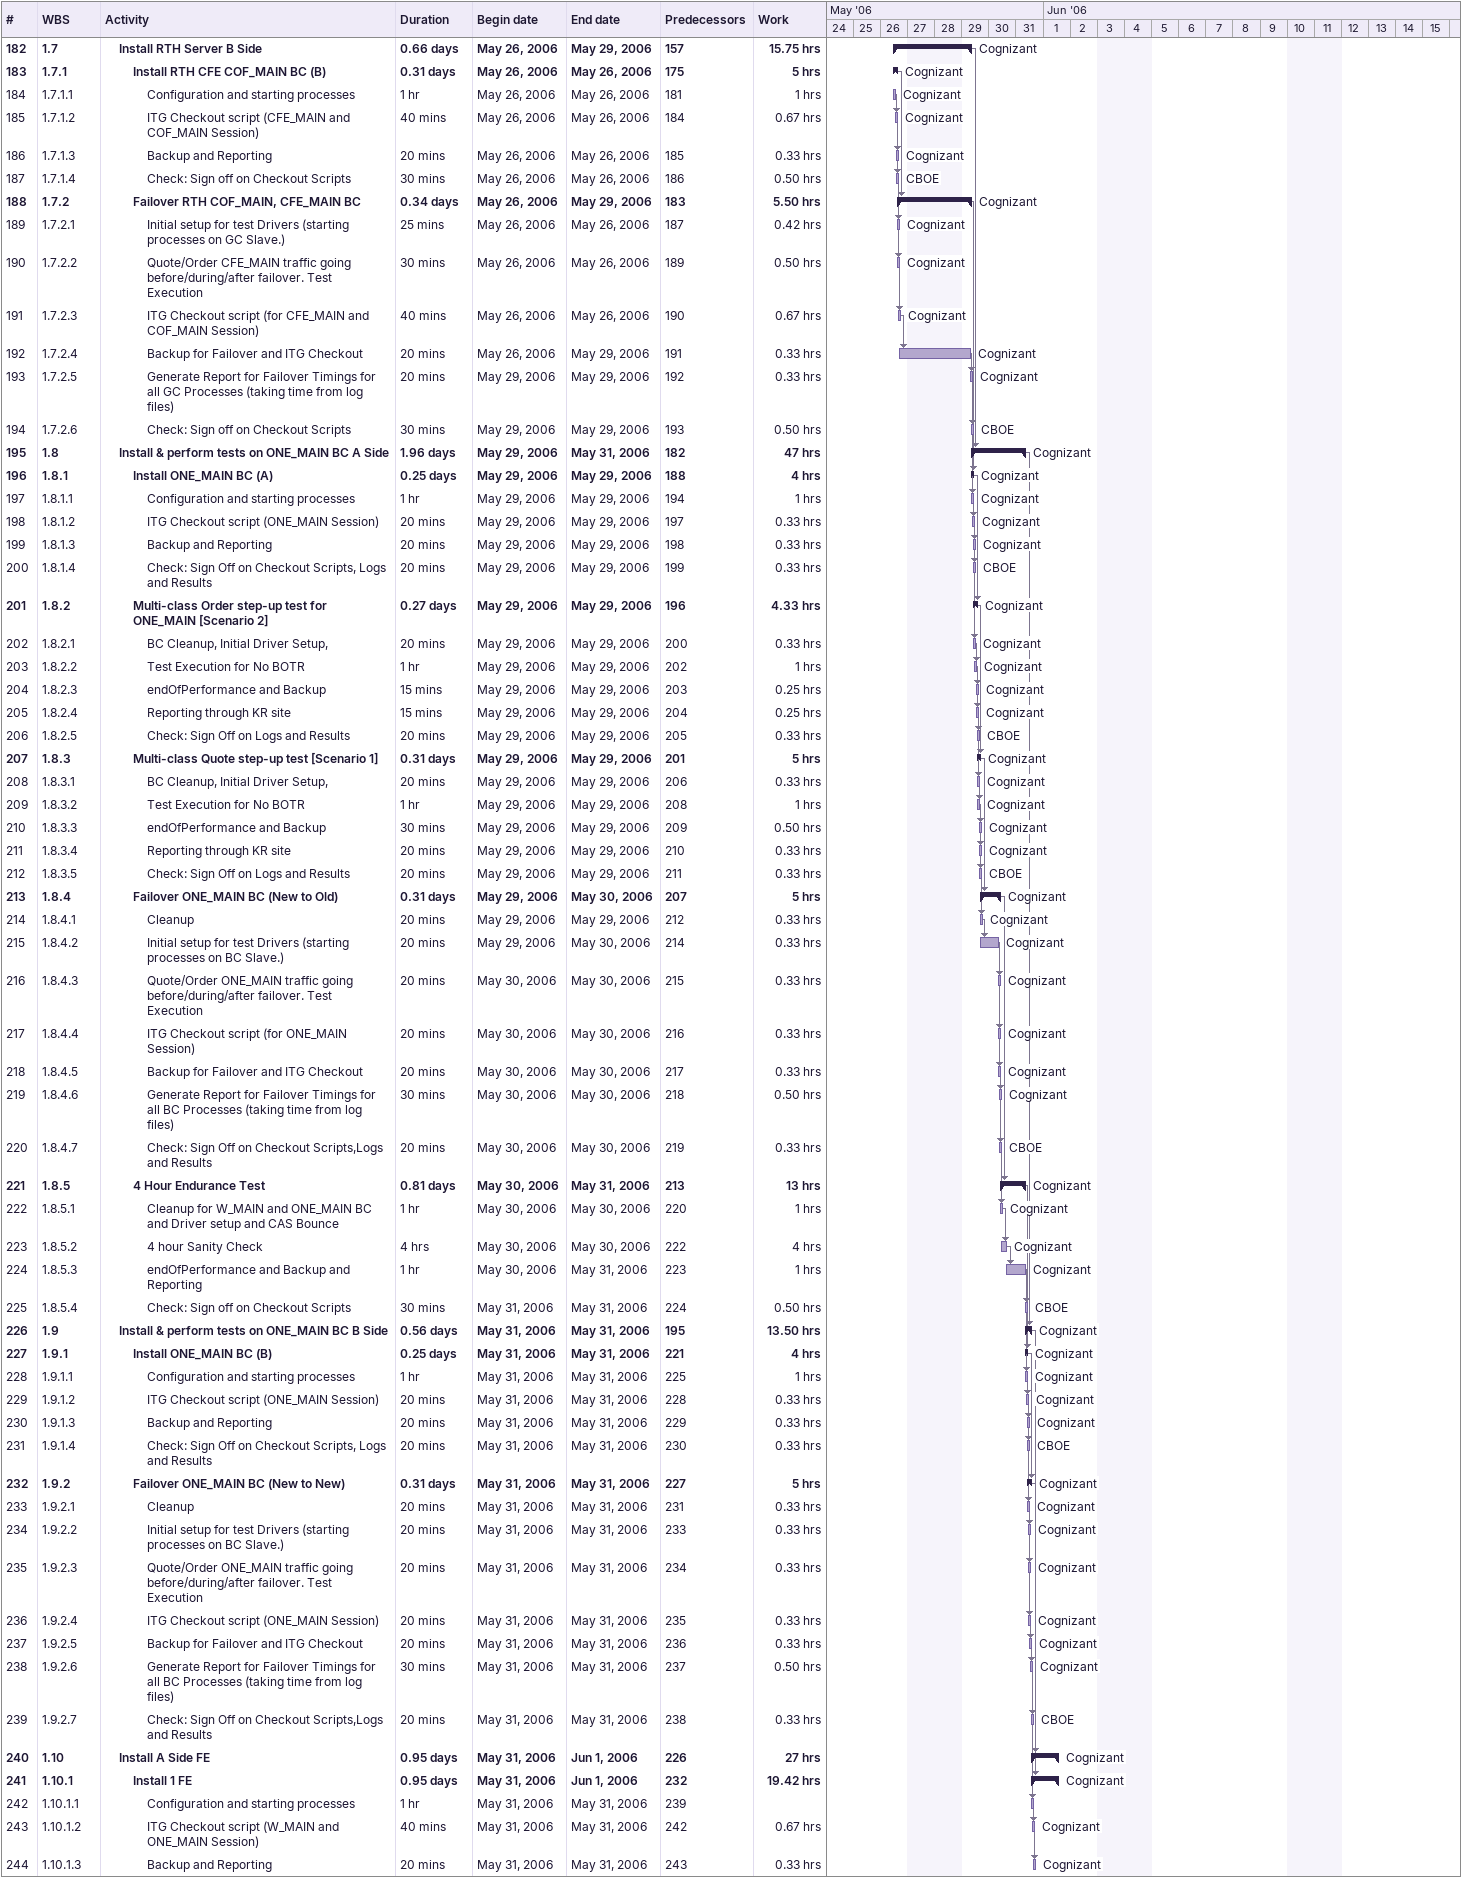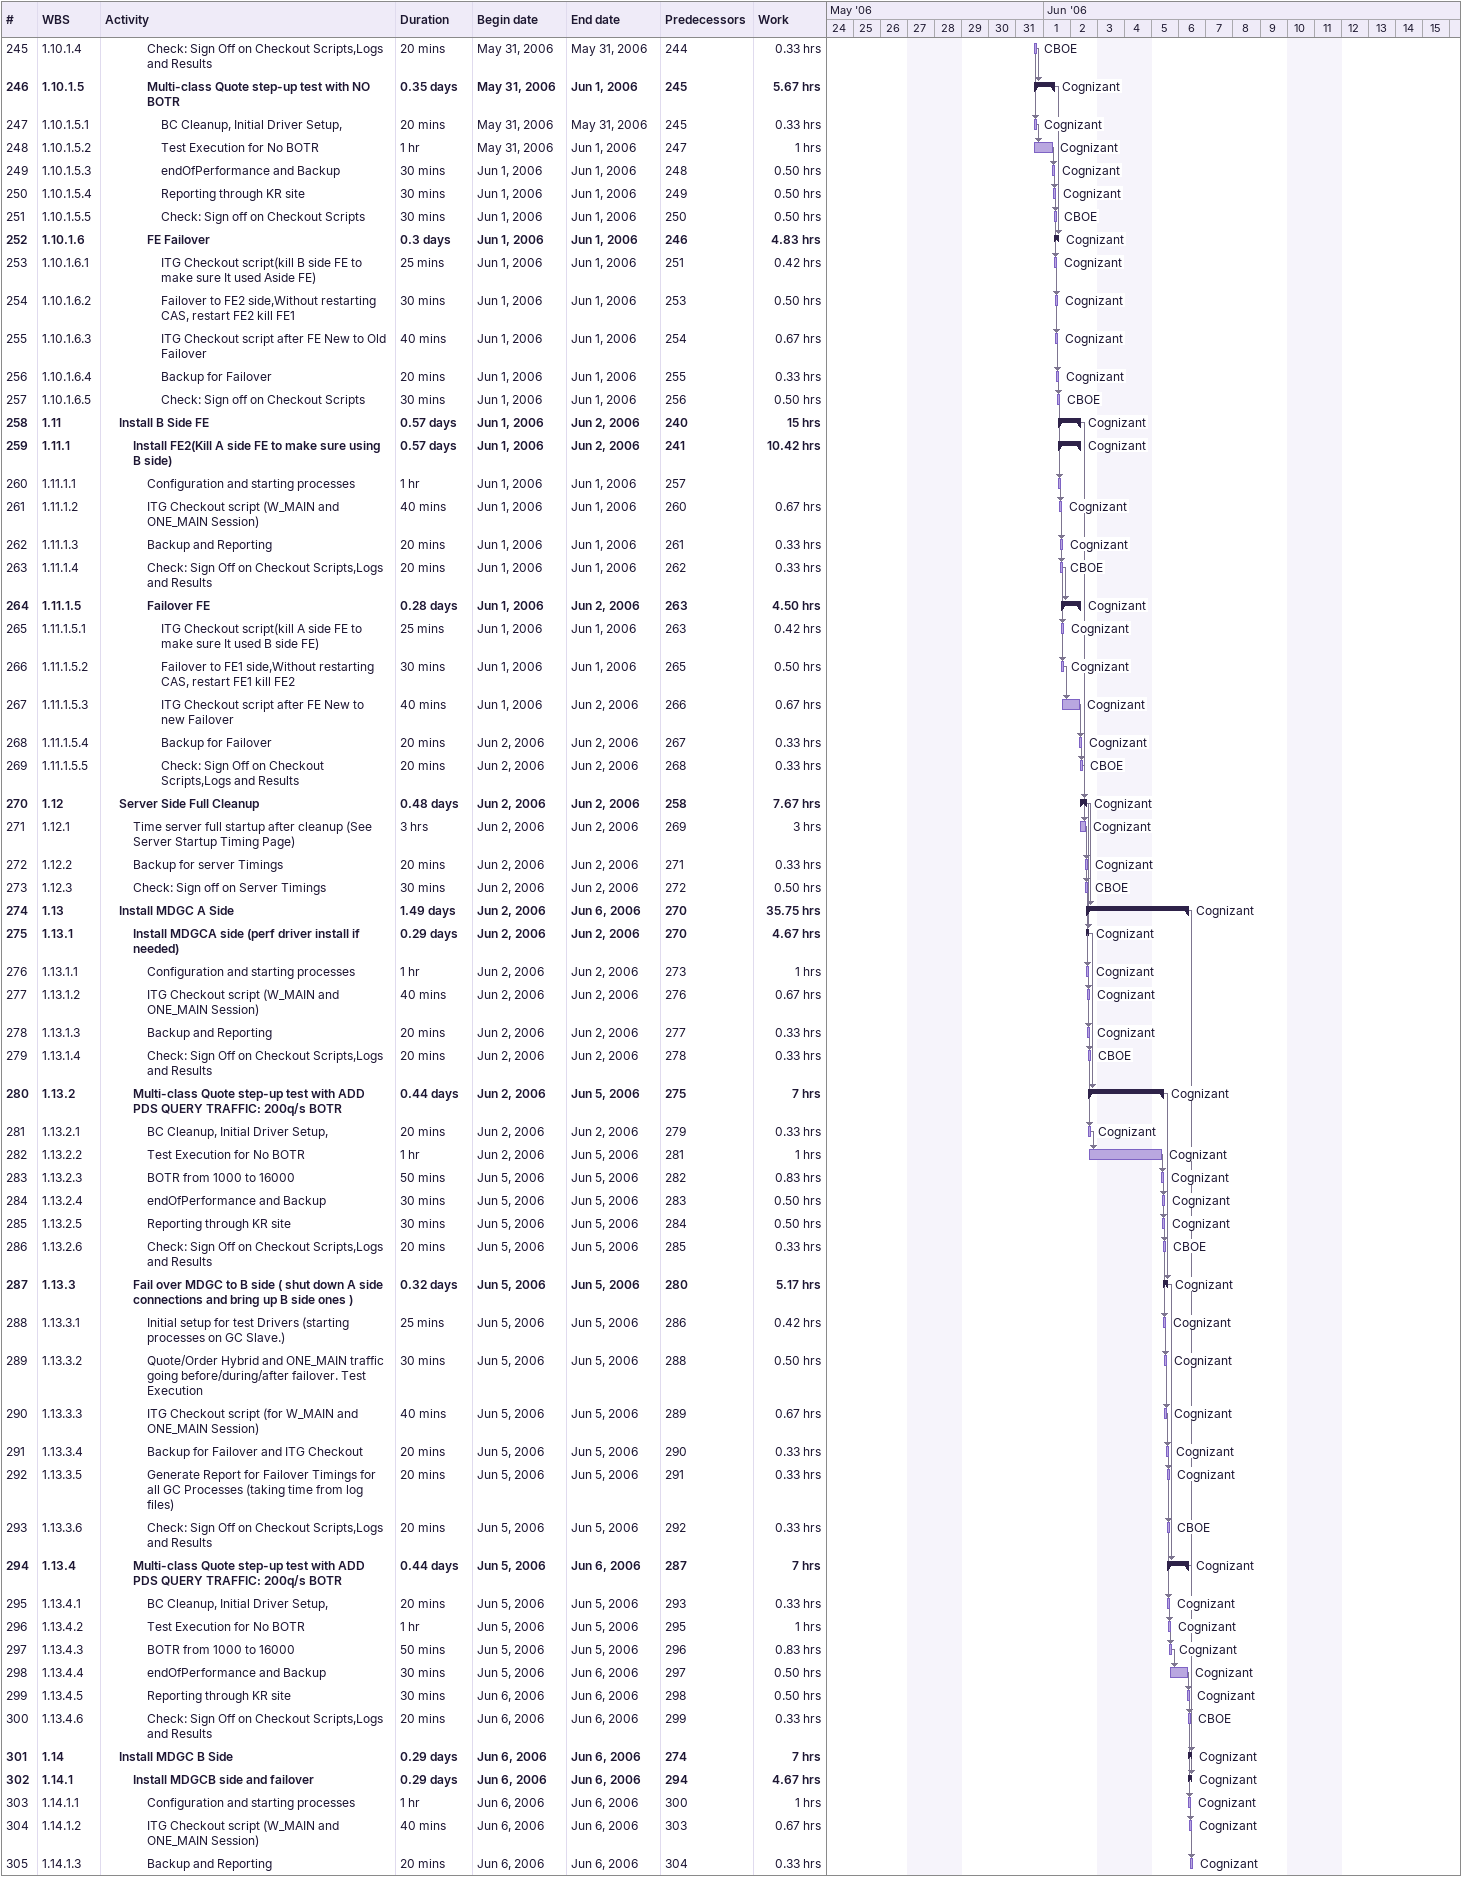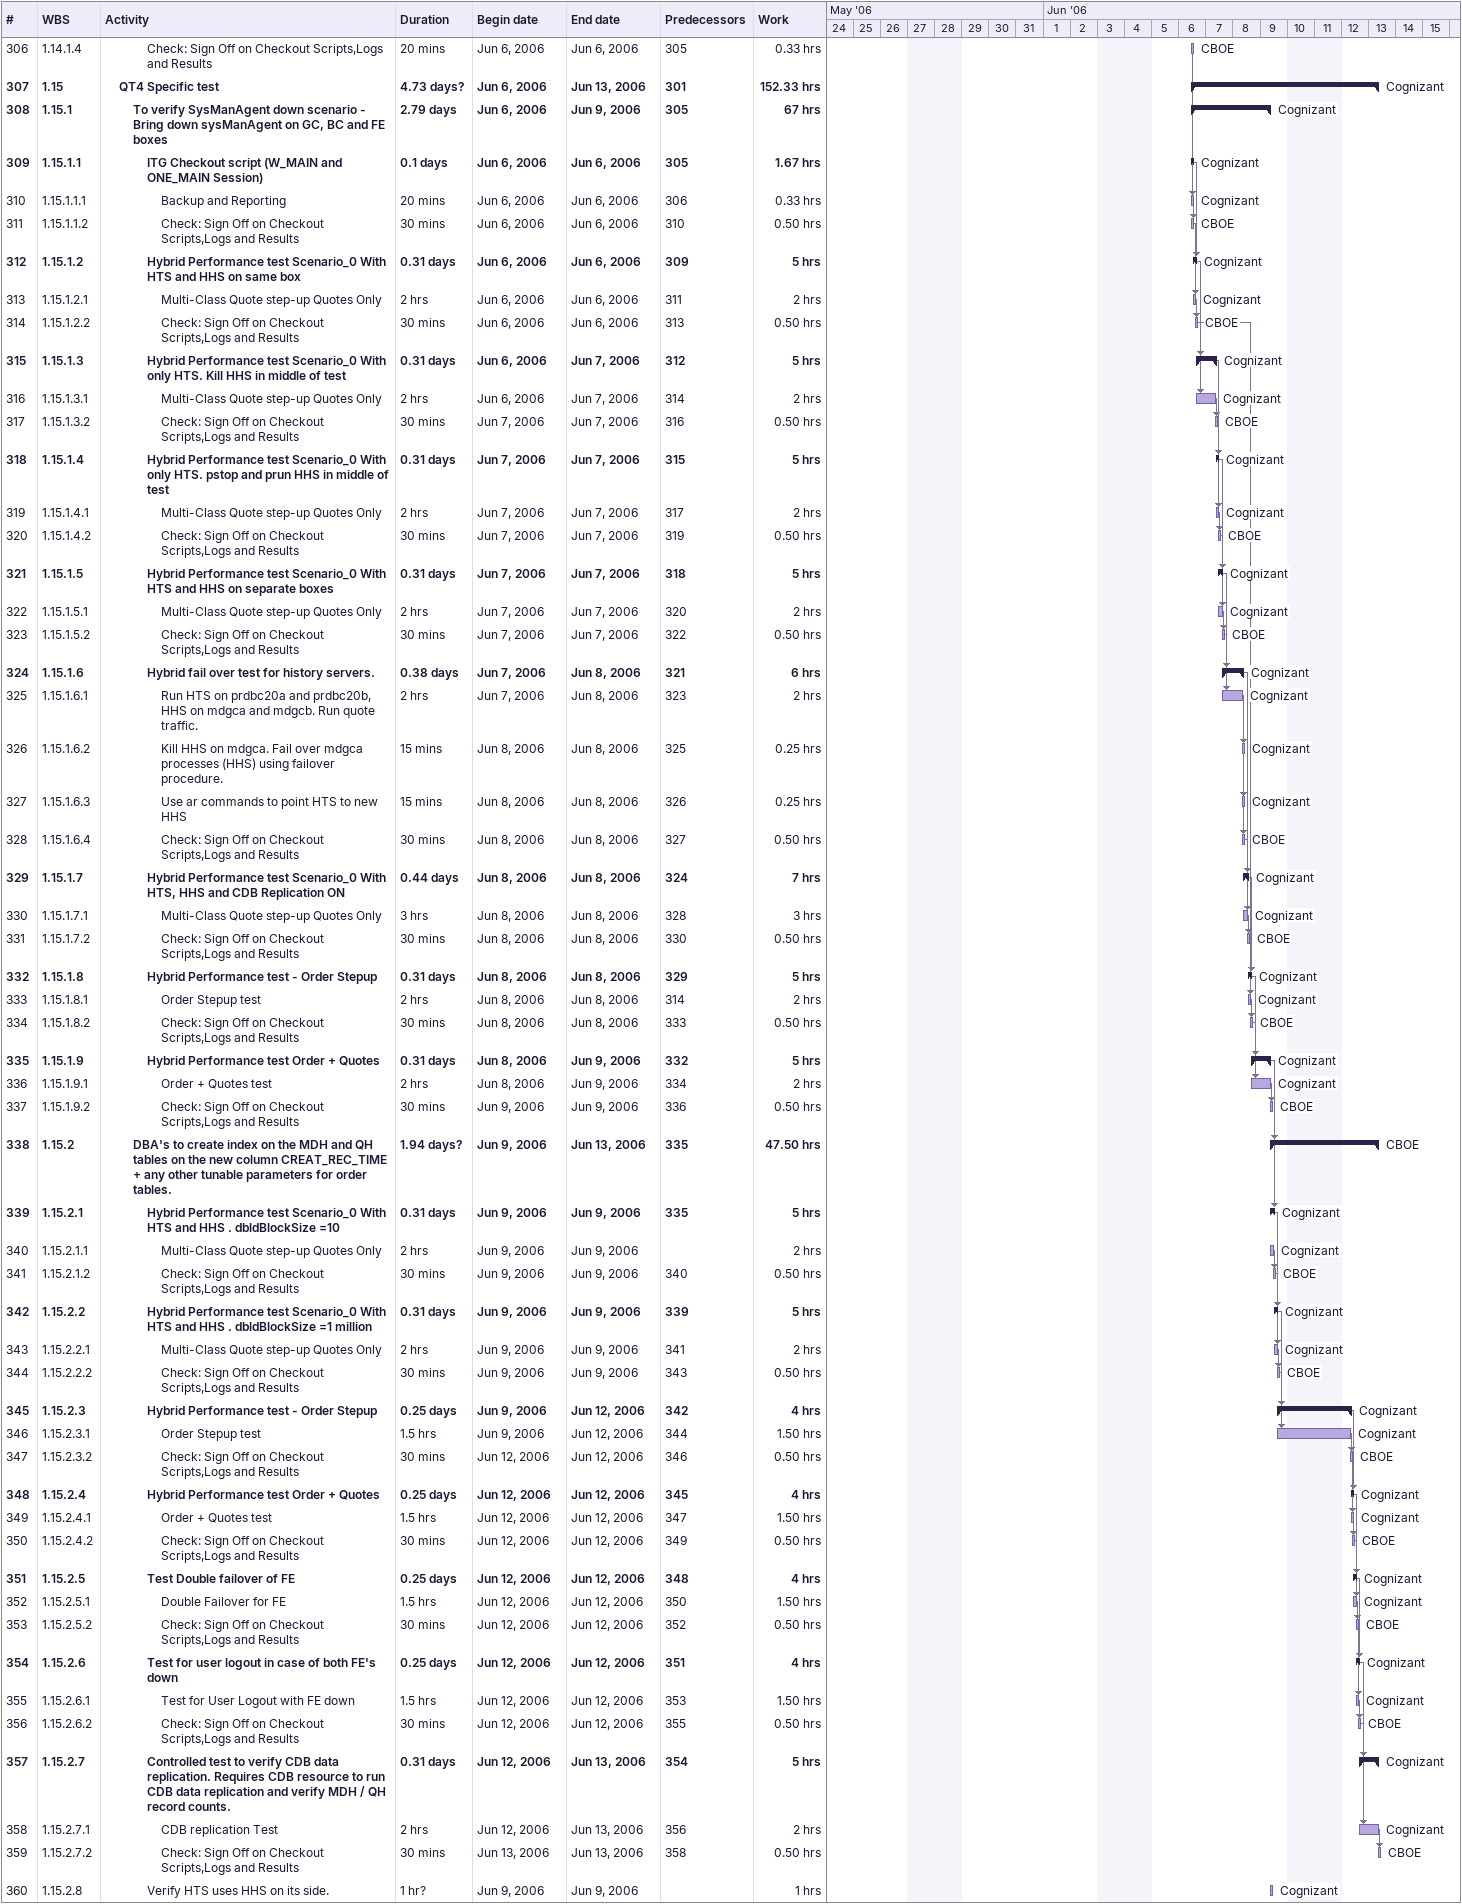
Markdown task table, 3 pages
| ID | WBS | Task | Duration | Start | Finish | Predecessors | Resources | Work (h) |
|---|---|---|---|---|---|---|---|---|
| 182 | 1.7 | **Install RTH Server B Side** | 0.66d | 2006-05-26 | 2006-05-29 | 157 | Cognizant | 15.75 |
| 183 | 1.7.1 | **Install RTH CFE COF_MAIN BC (B)** | 0.31d | 2006-05-26 | 2006-05-26 | 175 | Cognizant | 5 |
| 184 | 1.7.1.1 | Configuration and starting processes | 1h | 2006-05-26 | 2006-05-26 | 181 | Cognizant | 1 |
| 185 | 1.7.1.2 | ITG Checkout script (CFE_MAIN and COF_MAIN Session) | 40min | 2006-05-26 | 2006-05-26 | 184 | Cognizant | 0.67 |
| 186 | 1.7.1.3 | Backup and Reporting | 20min | 2006-05-26 | 2006-05-26 | 185 | Cognizant | 0.33 |
| 187 | 1.7.1.4 | Check: Sign off on Checkout Scripts | 30min | 2006-05-26 | 2006-05-26 | 186 | CBOE | 0.50 |
| 188 | 1.7.2 | **Failover RTH COF_MAIN, CFE_MAIN BC** | 0.34d | 2006-05-26 | 2006-05-29 | 183 | Cognizant | 5.50 |
| 189 | 1.7.2.1 | Initial setup for test Drivers (starting processes on GC Slave.) | 25min | 2006-05-26 | 2006-05-26 | 187 | Cognizant | 0.42 |
| 190 | 1.7.2.2 | Quote/Order CFE_MAIN traffic going before/during/after failover. Test Execution | 30min | 2006-05-26 | 2006-05-26 | 189 | Cognizant | 0.50 |
| 191 | 1.7.2.3 | ITG Checkout script (for CFE_MAIN and COF_MAIN Session) | 40min | 2006-05-26 | 2006-05-26 | 190 | Cognizant | 0.67 |
| 192 | 1.7.2.4 | Backup for Failover and ITG Checkout | 20min | 2006-05-26 | 2006-05-29 | 191 | Cognizant | 0.33 |
| 193 | 1.7.2.5 | Generate Report for Failover Timings for all GC Processes (taking time from log files) | 20min | 2006-05-29 | 2006-05-29 | 192 | Cognizant | 0.33 |
| 194 | 1.7.2.6 | Check: Sign off on Checkout Scripts | 30min | 2006-05-29 | 2006-05-29 | 193 | CBOE | 0.50 |
| 195 | 1.8 | **Install & perform tests on ONE_MAIN BC A Side** | 1.96d | 2006-05-29 | 2006-05-31 | 182 | Cognizant | 47 |
| 196 | 1.8.1 | **Install ONE_MAIN BC (A)** | 0.25d | 2006-05-29 | 2006-05-29 | 188 | Cognizant | 4 |
| 197 | 1.8.1.1 | Configuration and starting processes | 1h | 2006-05-29 | 2006-05-29 | 194 | Cognizant | 1 |
| 198 | 1.8.1.2 | ITG Checkout script (ONE_MAIN Session) | 20min | 2006-05-29 | 2006-05-29 | 197 | Cognizant | 0.33 |
| 199 | 1.8.1.3 | Backup and Reporting | 20min | 2006-05-29 | 2006-05-29 | 198 | Cognizant | 0.33 |
| 200 | 1.8.1.4 | Check: Sign Off on Checkout Scripts, Logs and Results | 20min | 2006-05-29 | 2006-05-29 | 199 | CBOE | 0.33 |
| 201 | 1.8.2 | **Multi-class Order step-up test for ONE_MAIN [Scenario 2]** | 0.27d | 2006-05-29 | 2006-05-29 | 196 | Cognizant | 4.33 |
| 202 | 1.8.2.1 | BC Cleanup, Initial Driver Setup, | 20min | 2006-05-29 | 2006-05-29 | 200 | Cognizant | 0.33 |
| 203 | 1.8.2.2 | Test Execution for No BOTR | 1h | 2006-05-29 | 2006-05-29 | 202 | Cognizant | 1 |
| 204 | 1.8.2.3 | endOfPerformance and Backup | 15min | 2006-05-29 | 2006-05-29 | 203 | Cognizant | 0.25 |
| 205 | 1.8.2.4 | Reporting through KR site | 15min | 2006-05-29 | 2006-05-29 | 204 | Cognizant | 0.25 |
| 206 | 1.8.2.5 | Check: Sign Off on Logs and Results | 20min | 2006-05-29 | 2006-05-29 | 205 | CBOE | 0.33 |
| 207 | 1.8.3 | **Multi-class Quote step-up test [Scenario 1]** | 0.31d | 2006-05-29 | 2006-05-29 | 201 | Cognizant | 5 |
| 208 | 1.8.3.1 | BC Cleanup, Initial Driver Setup, | 20min | 2006-05-29 | 2006-05-29 | 206 | Cognizant | 0.33 |
| 209 | 1.8.3.2 | Test Execution for No BOTR | 1h | 2006-05-29 | 2006-05-29 | 208 | Cognizant | 1 |
| 210 | 1.8.3.3 | endOfPerformance and Backup | 30min | 2006-05-29 | 2006-05-29 | 209 | Cognizant | 0.50 |
| 211 | 1.8.3.4 | Reporting through KR site | 20min | 2006-05-29 | 2006-05-29 | 210 | Cognizant | 0.33 |
| 212 | 1.8.3.5 | Check: Sign Off on Logs and Results | 20min | 2006-05-29 | 2006-05-29 | 211 | CBOE | 0.33 |
| 213 | 1.8.4 | **Failover ONE_MAIN BC (New to Old)** | 0.31d | 2006-05-29 | 2006-05-30 | 207 | Cognizant | 5 |
| 214 | 1.8.4.1 | Cleanup | 20min | 2006-05-29 | 2006-05-29 | 212 | Cognizant | 0.33 |
| 215 | 1.8.4.2 | Initial setup for test Drivers (starting processes on BC Slave.) | 20min | 2006-05-29 | 2006-05-30 | 214 | Cognizant | 0.33 |
| 216 | 1.8.4.3 | Quote/Order ONE_MAIN traffic going before/during/after failover. Test Execution | 20min | 2006-05-30 | 2006-05-30 | 215 | Cognizant | 0.33 |
| 217 | 1.8.4.4 | ITG Checkout script (for ONE_MAIN Session) | 20min | 2006-05-30 | 2006-05-30 | 216 | Cognizant | 0.33 |
| 218 | 1.8.4.5 | Backup for Failover and ITG Checkout | 20min | 2006-05-30 | 2006-05-30 | 217 | Cognizant | 0.33 |
| 219 | 1.8.4.6 | Generate Report for Failover Timings for all BC Processes (taking time from log files) | 30min | 2006-05-30 | 2006-05-30 | 218 | Cognizant | 0.50 |
| 220 | 1.8.4.7 | Check: Sign Off on Checkout Scripts,Logs and Results | 20min | 2006-05-30 | 2006-05-30 | 219 | CBOE | 0.33 |
| 221 | 1.8.5 | **4 Hour Endurance Test** | 0.81d | 2006-05-30 | 2006-05-31 | 213 | Cognizant | 13 |
| 222 | 1.8.5.1 | Cleanup for W_MAIN and ONE_MAIN BC and Driver setup and CAS Bounce | 1h | 2006-05-30 | 2006-05-30 | 220 | Cognizant | 1 |
| 223 | 1.8.5.2 | 4 hour Sanity Check | 4h | 2006-05-30 | 2006-05-30 | 222 | Cognizant | 4 |
| 224 | 1.8.5.3 | endOfPerformance and Backup and Reporting | 1h | 2006-05-30 | 2006-05-31 | 223 | Cognizant | 1 |
| 225 | 1.8.5.4 | Check: Sign off on Checkout Scripts | 30min | 2006-05-31 | 2006-05-31 | 224 | CBOE | 0.50 |
| 226 | 1.9 | **Install & perform tests on ONE_MAIN BC B Side** | 0.56d | 2006-05-31 | 2006-05-31 | 195 | Cognizant | 13.50 |
| 227 | 1.9.1 | **Install ONE_MAIN BC (B)** | 0.25d | 2006-05-31 | 2006-05-31 | 221 | Cognizant | 4 |
| 228 | 1.9.1.1 | Configuration and starting processes | 1h | 2006-05-31 | 2006-05-31 | 225 | Cognizant | 1 |
| 229 | 1.9.1.2 | ITG Checkout script (ONE_MAIN Session) | 20min | 2006-05-31 | 2006-05-31 | 228 | Cognizant | 0.33 |
| 230 | 1.9.1.3 | Backup and Reporting | 20min | 2006-05-31 | 2006-05-31 | 229 | Cognizant | 0.33 |
| 231 | 1.9.1.4 | Check: Sign Off on Checkout Scripts, Logs and Results | 20min | 2006-05-31 | 2006-05-31 | 230 | CBOE | 0.33 |
| 232 | 1.9.2 | **Failover ONE_MAIN BC (New to New)** | 0.31d | 2006-05-31 | 2006-05-31 | 227 | Cognizant | 5 |
| 233 | 1.9.2.1 | Cleanup | 20min | 2006-05-31 | 2006-05-31 | 231 | Cognizant | 0.33 |
| 234 | 1.9.2.2 | Initial setup for test Drivers (starting processes on BC Slave.) | 20min | 2006-05-31 | 2006-05-31 | 233 | Cognizant | 0.33 |
| 235 | 1.9.2.3 | Quote/Order ONE_MAIN traffic going before/during/after failover. Test Execution | 20min | 2006-05-31 | 2006-05-31 | 234 | Cognizant | 0.33 |
| 236 | 1.9.2.4 | ITG Checkout script (ONE_MAIN Session) | 20min | 2006-05-31 | 2006-05-31 | 235 | Cognizant | 0.33 |
| 237 | 1.9.2.5 | Backup for Failover and ITG Checkout | 20min | 2006-05-31 | 2006-05-31 | 236 | Cognizant | 0.33 |
| 238 | 1.9.2.6 | Generate Report for Failover Timings for all BC Processes (taking time from log files) | 30min | 2006-05-31 | 2006-05-31 | 237 | Cognizant | 0.50 |
| 239 | 1.9.2.7 | Check: Sign Off on Checkout Scripts,Logs and Results | 20min | 2006-05-31 | 2006-05-31 | 238 | CBOE | 0.33 |
| 240 | 1.10 | **Install A Side FE** | 0.95d | 2006-05-31 | 2006-06-01 | 226 | Cognizant | 27 |
| 241 | 1.10.1 | **Install 1 FE** | 0.95d | 2006-05-31 | 2006-06-01 | 232 | Cognizant | 19.42 |
| 242 | 1.10.1.1 | Configuration and starting processes | 1h | 2006-05-31 | 2006-05-31 | 239 |  |  |
| 243 | 1.10.1.2 | ITG Checkout script (W_MAIN and ONE_MAIN Session) | 40min | 2006-05-31 | 2006-05-31 | 242 | Cognizant | 0.67 |
| 244 | 1.10.1.3 | Backup and Reporting | 20min | 2006-05-31 | 2006-05-31 | 243 | Cognizant | 0.33 |
| 245 | 1.10.1.4 | Check: Sign Off on Checkout Scripts,Logs and Results | 20min | 2006-05-31 | 2006-05-31 | 244 | CBOE | 0.33 |
| 246 | 1.10.1.5 | **Multi-class Quote step-up test with NO BOTR** | 0.35d | 2006-05-31 | 2006-06-01 | 245 | Cognizant | 5.67 |
| 247 | 1.10.1.5.1 | BC Cleanup, Initial Driver Setup, | 20min | 2006-05-31 | 2006-05-31 | 245 | Cognizant | 0.33 |
| 248 | 1.10.1.5.2 | Test Execution for No BOTR | 1h | 2006-05-31 | 2006-06-01 | 247 | Cognizant | 1 |
| 249 | 1.10.1.5.3 | endOfPerformance and Backup | 30min | 2006-06-01 | 2006-06-01 | 248 | Cognizant | 0.50 |
| 250 | 1.10.1.5.4 | Reporting through KR site | 30min | 2006-06-01 | 2006-06-01 | 249 | Cognizant | 0.50 |
| 251 | 1.10.1.5.5 | Check: Sign off on Checkout Scripts | 30min | 2006-06-01 | 2006-06-01 | 250 | CBOE | 0.50 |
| 252 | 1.10.1.6 | **FE Failover** | 0.3d | 2006-06-01 | 2006-06-01 | 246 | Cognizant | 4.83 |
| 253 | 1.10.1.6.1 | ITG Checkout script(kill B side FE to make sure It used Aside FE) | 25min | 2006-06-01 | 2006-06-01 | 251 | Cognizant | 0.42 |
| 254 | 1.10.1.6.2 | Failover to FE2 side,Without restarting CAS, restart FE2 kill FE1 | 30min | 2006-06-01 | 2006-06-01 | 253 | Cognizant | 0.50 |
| 255 | 1.10.1.6.3 | ITG Checkout script after FE New to Old Failover | 40min | 2006-06-01 | 2006-06-01 | 254 | Cognizant | 0.67 |
| 256 | 1.10.1.6.4 | Backup for Failover | 20min | 2006-06-01 | 2006-06-01 | 255 | Cognizant | 0.33 |
| 257 | 1.10.1.6.5 | Check: Sign off on Checkout Scripts | 30min | 2006-06-01 | 2006-06-01 | 256 | CBOE | 0.50 |
| 258 | 1.11 | **Install B Side FE** | 0.57d | 2006-06-01 | 2006-06-02 | 240 | Cognizant | 15 |
| 259 | 1.11.1 | **Install FE2(Kill A side FE to make sure using B side)** | 0.57d | 2006-06-01 | 2006-06-02 | 241 | Cognizant | 10.42 |
| 260 | 1.11.1.1 | Configuration and starting processes | 1h | 2006-06-01 | 2006-06-01 | 257 |  |  |
| 261 | 1.11.1.2 | ITG Checkout script (W_MAIN and ONE_MAIN Session) | 40min | 2006-06-01 | 2006-06-01 | 260 | Cognizant | 0.67 |
| 262 | 1.11.1.3 | Backup and Reporting | 20min | 2006-06-01 | 2006-06-01 | 261 | Cognizant | 0.33 |
| 263 | 1.11.1.4 | Check: Sign Off on Checkout Scripts,Logs and Results | 20min | 2006-06-01 | 2006-06-01 | 262 | CBOE | 0.33 |
| 264 | 1.11.1.5 | **Failover FE** | 0.28d | 2006-06-01 | 2006-06-02 | 263 | Cognizant | 4.50 |
| 265 | 1.11.1.5.1 | ITG Checkout script(kill A side FE to make sure It used B side FE) | 25min | 2006-06-01 | 2006-06-01 | 263 | Cognizant | 0.42 |
| 266 | 1.11.1.5.2 | Failover to FE1 side,Without restarting CAS, restart FE1 kill FE2 | 30min | 2006-06-01 | 2006-06-01 | 265 | Cognizant | 0.50 |
| 267 | 1.11.1.5.3 | ITG Checkout script after FE New to new Failover | 40min | 2006-06-01 | 2006-06-02 | 266 | Cognizant | 0.67 |
| 268 | 1.11.1.5.4 | Backup for Failover | 20min | 2006-06-02 | 2006-06-02 | 267 | Cognizant | 0.33 |
| 269 | 1.11.1.5.5 | Check: Sign Off on Checkout Scripts,Logs and Results | 20min | 2006-06-02 | 2006-06-02 | 268 | CBOE | 0.33 |
| 270 | 1.12 | **Server Side Full Cleanup** | 0.48d | 2006-06-02 | 2006-06-02 | 258 | Cognizant | 7.67 |
| 271 | 1.12.1 | Time server full startup after cleanup (See Server Startup Timing Page) | 3h | 2006-06-02 | 2006-06-02 | 269 | Cognizant | 3 |
| 272 | 1.12.2 | Backup for server Timings | 20min | 2006-06-02 | 2006-06-02 | 271 | Cognizant | 0.33 |
| 273 | 1.12.3 | Check: Sign off on Server Timings | 30min | 2006-06-02 | 2006-06-02 | 272 | CBOE | 0.50 |
| 274 | 1.13 | **Install MDGC A Side** | 1.49d | 2006-06-02 | 2006-06-06 | 270 | Cognizant | 35.75 |
| 275 | 1.13.1 | **Install MDGCA side (perf driver install if needed)** | 0.29d | 2006-06-02 | 2006-06-02 | 270 | Cognizant | 4.67 |
| 276 | 1.13.1.1 | Configuration and starting processes | 1h | 2006-06-02 | 2006-06-02 | 273 | Cognizant | 1 |
| 277 | 1.13.1.2 | ITG Checkout script (W_MAIN and ONE_MAIN Session) | 40min | 2006-06-02 | 2006-06-02 | 276 | Cognizant | 0.67 |
| 278 | 1.13.1.3 | Backup and Reporting | 20min | 2006-06-02 | 2006-06-02 | 277 | Cognizant | 0.33 |
| 279 | 1.13.1.4 | Check: Sign Off on Checkout Scripts,Logs and Results | 20min | 2006-06-02 | 2006-06-02 | 278 | CBOE | 0.33 |
| 280 | 1.13.2 | **Multi-class Quote step-up test with ADD PDS QUERY TRAFFIC: 200q/s BOTR** | 0.44d | 2006-06-02 | 2006-06-05 | 275 | Cognizant | 7 |
| 281 | 1.13.2.1 | BC Cleanup, Initial Driver Setup, | 20min | 2006-06-02 | 2006-06-02 | 279 | Cognizant | 0.33 |
| 282 | 1.13.2.2 | Test Execution for No BOTR | 1h | 2006-06-02 | 2006-06-05 | 281 | Cognizant | 1 |
| 283 | 1.13.2.3 | BOTR from 1000 to 16000 | 50min | 2006-06-05 | 2006-06-05 | 282 | Cognizant | 0.83 |
| 284 | 1.13.2.4 | endOfPerformance and Backup | 30min | 2006-06-05 | 2006-06-05 | 283 | Cognizant | 0.50 |
| 285 | 1.13.2.5 | Reporting through KR site | 30min | 2006-06-05 | 2006-06-05 | 284 | Cognizant | 0.50 |
| 286 | 1.13.2.6 | Check: Sign Off on Checkout Scripts,Logs and Results | 20min | 2006-06-05 | 2006-06-05 | 285 | CBOE | 0.33 |
| 287 | 1.13.3 | **Fail over MDGC to B side ( shut down A side connections and bring up B side ones )** | 0.32d | 2006-06-05 | 2006-06-05 | 280 | Cognizant | 5.17 |
| 288 | 1.13.3.1 | Initial setup for test Drivers (starting processes on GC Slave.) | 25min | 2006-06-05 | 2006-06-05 | 286 | Cognizant | 0.42 |
| 289 | 1.13.3.2 | Quote/Order Hybrid and ONE_MAIN traffic going before/during/after failover. Test Execution | 30min | 2006-06-05 | 2006-06-05 | 288 | Cognizant | 0.50 |
| 290 | 1.13.3.3 | ITG Checkout script (for W_MAIN and ONE_MAIN Session) | 40min | 2006-06-05 | 2006-06-05 | 289 | Cognizant | 0.67 |
| 291 | 1.13.3.4 | Backup for Failover and ITG Checkout | 20min | 2006-06-05 | 2006-06-05 | 290 | Cognizant | 0.33 |
| 292 | 1.13.3.5 | Generate Report for Failover Timings for all GC Processes (taking time from log files) | 20min | 2006-06-05 | 2006-06-05 | 291 | Cognizant | 0.33 |
| 293 | 1.13.3.6 | Check: Sign Off on Checkout Scripts,Logs and Results | 20min | 2006-06-05 | 2006-06-05 | 292 | CBOE | 0.33 |
| 294 | 1.13.4 | **Multi-class Quote step-up test with ADD PDS QUERY TRAFFIC: 200q/s BOTR** | 0.44d | 2006-06-05 | 2006-06-06 | 287 | Cognizant | 7 |
| 295 | 1.13.4.1 | BC Cleanup, Initial Driver Setup, | 20min | 2006-06-05 | 2006-06-05 | 293 | Cognizant | 0.33 |
| 296 | 1.13.4.2 | Test Execution for No BOTR | 1h | 2006-06-05 | 2006-06-05 | 295 | Cognizant | 1 |
| 297 | 1.13.4.3 | BOTR from 1000 to 16000 | 50min | 2006-06-05 | 2006-06-05 | 296 | Cognizant | 0.83 |
| 298 | 1.13.4.4 | endOfPerformance and Backup | 30min | 2006-06-05 | 2006-06-06 | 297 | Cognizant | 0.50 |
| 299 | 1.13.4.5 | Reporting through KR site | 30min | 2006-06-06 | 2006-06-06 | 298 | Cognizant | 0.50 |
| 300 | 1.13.4.6 | Check: Sign Off on Checkout Scripts,Logs and Results | 20min | 2006-06-06 | 2006-06-06 | 299 | CBOE | 0.33 |
| 301 | 1.14 | **Install MDGC B Side** | 0.29d | 2006-06-06 | 2006-06-06 | 274 | Cognizant | 7 |
| 302 | 1.14.1 | **Install MDGCB side and failover** | 0.29d | 2006-06-06 | 2006-06-06 | 294 | Cognizant | 4.67 |
| 303 | 1.14.1.1 | Configuration and starting processes | 1h | 2006-06-06 | 2006-06-06 | 300 | Cognizant | 1 |
| 304 | 1.14.1.2 | ITG Checkout script (W_MAIN and ONE_MAIN Session) | 40min | 2006-06-06 | 2006-06-06 | 303 | Cognizant | 0.67 |
| 305 | 1.14.1.3 | Backup and Reporting | 20min | 2006-06-06 | 2006-06-06 | 304 | Cognizant | 0.33 |
| 306 | 1.14.1.4 | Check: Sign Off on Checkout Scripts,Logs and Results | 20min | 2006-06-06 | 2006-06-06 | 305 | CBOE | 0.33 |
| 307 | 1.15 | **QT4 Specific test** | 4.73d? | 2006-06-06 | 2006-06-13 | 301 | Cognizant | 152.33 |
| 308 | 1.15.1 | **To verify SysManAgent down scenario - Bring down sysManAgent on GC, BC and FE boxes** | 2.79d | 2006-06-06 | 2006-06-09 | 305 | Cognizant | 67 |
| 309 | 1.15.1.1 | **ITG Checkout script (W_MAIN and ONE_MAIN Session)** | 0.1d | 2006-06-06 | 2006-06-06 | 305 | Cognizant | 1.67 |
| 310 | 1.15.1.1.1 | Backup and Reporting | 20min | 2006-06-06 | 2006-06-06 | 306 | Cognizant | 0.33 |
| 311 | 1.15.1.1.2 | Check: Sign Off on Checkout Scripts,Logs and Results | 30min | 2006-06-06 | 2006-06-06 | 310 | CBOE | 0.50 |
| 312 | 1.15.1.2 | **Hybrid Performance test Scenario_0 With HTS and HHS on same box** | 0.31d | 2006-06-06 | 2006-06-06 | 309 | Cognizant | 5 |
| 313 | 1.15.1.2.1 | Multi-Class Quote step-up Quotes Only | 2h | 2006-06-06 | 2006-06-06 | 311 | Cognizant | 2 |
| 314 | 1.15.1.2.2 | Check: Sign Off on Checkout Scripts,Logs and Results | 30min | 2006-06-06 | 2006-06-06 | 313 | CBOE | 0.50 |
| 315 | 1.15.1.3 | **Hybrid Performance test Scenario_0 With only HTS. Kill HHS in middle of test** | 0.31d | 2006-06-06 | 2006-06-07 | 312 | Cognizant | 5 |
| 316 | 1.15.1.3.1 | Multi-Class Quote step-up Quotes Only | 2h | 2006-06-06 | 2006-06-07 | 314 | Cognizant | 2 |
| 317 | 1.15.1.3.2 | Check: Sign Off on Checkout Scripts,Logs and Results | 30min | 2006-06-07 | 2006-06-07 | 316 | CBOE | 0.50 |
| 318 | 1.15.1.4 | **Hybrid Performance test Scenario_0 With only HTS. pstop and prun HHS in middle of test** | 0.31d | 2006-06-07 | 2006-06-07 | 315 | Cognizant | 5 |
| 319 | 1.15.1.4.1 | Multi-Class Quote step-up Quotes Only | 2h | 2006-06-07 | 2006-06-07 | 317 | Cognizant | 2 |
| 320 | 1.15.1.4.2 | Check: Sign Off on Checkout Scripts,Logs and Results | 30min | 2006-06-07 | 2006-06-07 | 319 | CBOE | 0.50 |
| 321 | 1.15.1.5 | **Hybrid Performance test Scenario_0 With HTS and HHS on separate boxes** | 0.31d | 2006-06-07 | 2006-06-07 | 318 | Cognizant | 5 |
| 322 | 1.15.1.5.1 | Multi-Class Quote step-up Quotes Only | 2h | 2006-06-07 | 2006-06-07 | 320 | Cognizant | 2 |
| 323 | 1.15.1.5.2 | Check: Sign Off on Checkout Scripts,Logs and Results | 30min | 2006-06-07 | 2006-06-07 | 322 | CBOE | 0.50 |
| 324 | 1.15.1.6 | **Hybrid fail over test for history servers.** | 0.38d | 2006-06-07 | 2006-06-08 | 321 | Cognizant | 6 |
| 325 | 1.15.1.6.1 | Run HTS on prdbc20a and prdbc20b, HHS on mdgca and mdgcb. Run quote traffic. | 2h | 2006-06-07 | 2006-06-08 | 323 | Cognizant | 2 |
| 326 | 1.15.1.6.2 | Kill HHS on mdgca. Fail over mdgca processes (HHS) using failover procedure. | 15min | 2006-06-08 | 2006-06-08 | 325 | Cognizant | 0.25 |
| 327 | 1.15.1.6.3 | Use ar commands to point HTS to new HHS | 15min | 2006-06-08 | 2006-06-08 | 326 | Cognizant | 0.25 |
| 328 | 1.15.1.6.4 | Check: Sign Off on Checkout Scripts,Logs and Results | 30min | 2006-06-08 | 2006-06-08 | 327 | CBOE | 0.50 |
| 329 | 1.15.1.7 | **Hybrid Performance test Scenario_0 With HTS, HHS and CDB Replication ON** | 0.44d | 2006-06-08 | 2006-06-08 | 324 | Cognizant | 7 |
| 330 | 1.15.1.7.1 | Multi-Class Quote step-up Quotes Only | 3h | 2006-06-08 | 2006-06-08 | 328 | Cognizant | 3 |
| 331 | 1.15.1.7.2 | Check: Sign Off on Checkout Scripts,Logs and Results | 30min | 2006-06-08 | 2006-06-08 | 330 | CBOE | 0.50 |
| 332 | 1.15.1.8 | **Hybrid Performance test - Order Stepup** | 0.31d | 2006-06-08 | 2006-06-08 | 329 | Cognizant | 5 |
| 333 | 1.15.1.8.1 | Order Stepup test | 2h | 2006-06-08 | 2006-06-08 | 314 | Cognizant | 2 |
| 334 | 1.15.1.8.2 | Check: Sign Off on Checkout Scripts,Logs and Results | 30min | 2006-06-08 | 2006-06-08 | 333 | CBOE | 0.50 |
| 335 | 1.15.1.9 | **Hybrid Performance test Order + Quotes** | 0.31d | 2006-06-08 | 2006-06-09 | 332 | Cognizant | 5 |
| 336 | 1.15.1.9.1 | Order + Quotes test | 2h | 2006-06-08 | 2006-06-09 | 334 | Cognizant | 2 |
| 337 | 1.15.1.9.2 | Check: Sign Off on Checkout Scripts,Logs and Results | 30min | 2006-06-09 | 2006-06-09 | 336 | CBOE | 0.50 |
| 338 | 1.15.2 | **DBA's to create index on the MDH and QH tables on the new column CREAT_REC_TIME + any other tunable parameters for order tables.** | 1.94d? | 2006-06-09 | 2006-06-13 | 335 | CBOE | 47.50 |
| 339 | 1.15.2.1 | **Hybrid Performance test Scenario_0 With HTS and HHS . dbldBlockSize =10** | 0.31d | 2006-06-09 | 2006-06-09 | 335 | Cognizant | 5 |
| 340 | 1.15.2.1.1 | Multi-Class Quote step-up Quotes Only | 2h | 2006-06-09 | 2006-06-09 |  | Cognizant | 2 |
| 341 | 1.15.2.1.2 | Check: Sign Off on Checkout Scripts,Logs and Results | 30min | 2006-06-09 | 2006-06-09 | 340 | CBOE | 0.50 |
| 342 | 1.15.2.2 | **Hybrid Performance test Scenario_0 With HTS and HHS . dbldBlockSize =1 million** | 0.31d | 2006-06-09 | 2006-06-09 | 339 | Cognizant | 5 |
| 343 | 1.15.2.2.1 | Multi-Class Quote step-up Quotes Only | 2h | 2006-06-09 | 2006-06-09 | 341 | Cognizant | 2 |
| 344 | 1.15.2.2.2 | Check: Sign Off on Checkout Scripts,Logs and Results | 30min | 2006-06-09 | 2006-06-09 | 343 | CBOE | 0.50 |
| 345 | 1.15.2.3 | **Hybrid Performance test - Order Stepup** | 0.25d | 2006-06-09 | 2006-06-12 | 342 | Cognizant | 4 |
| 346 | 1.15.2.3.1 | Order Stepup test | 1.5h | 2006-06-09 | 2006-06-12 | 344 | Cognizant | 1.50 |
| 347 | 1.15.2.3.2 | Check: Sign Off on Checkout Scripts,Logs and Results | 30min | 2006-06-12 | 2006-06-12 | 346 | CBOE | 0.50 |
| 348 | 1.15.2.4 | **Hybrid Performance test Order + Quotes** | 0.25d | 2006-06-12 | 2006-06-12 | 345 | Cognizant | 4 |
| 349 | 1.15.2.4.1 | Order + Quotes test | 1.5h | 2006-06-12 | 2006-06-12 | 347 | Cognizant | 1.50 |
| 350 | 1.15.2.4.2 | Check: Sign Off on Checkout Scripts,Logs and Results | 30min | 2006-06-12 | 2006-06-12 | 349 | CBOE | 0.50 |
| 351 | 1.15.2.5 | **Test Double failover of FE** | 0.25d | 2006-06-12 | 2006-06-12 | 348 | Cognizant | 4 |
| 352 | 1.15.2.5.1 | Double Failover for FE | 1.5h | 2006-06-12 | 2006-06-12 | 350 | Cognizant | 1.50 |
| 353 | 1.15.2.5.2 | Check: Sign Off on Checkout Scripts,Logs and Results | 30min | 2006-06-12 | 2006-06-12 | 352 | CBOE | 0.50 |
| 354 | 1.15.2.6 | **Test for user logout in case of both FE's down** | 0.25d | 2006-06-12 | 2006-06-12 | 351 | Cognizant | 4 |
| 355 | 1.15.2.6.1 | Test for User Logout with FE down | 1.5h | 2006-06-12 | 2006-06-12 | 353 | Cognizant | 1.50 |
| 356 | 1.15.2.6.2 | Check: Sign Off on Checkout Scripts,Logs and Results | 30min | 2006-06-12 | 2006-06-12 | 355 | CBOE | 0.50 |
| 357 | 1.15.2.7 | **Controlled test to verify CDB data replication. Requires CDB resource to run CDB data replication and verify MDH / QH record counts.** | 0.31d | 2006-06-12 | 2006-06-13 | 354 | Cognizant | 5 |
| 358 | 1.15.2.7.1 | CDB replication Test | 2h | 2006-06-12 | 2006-06-13 | 356 | Cognizant | 2 |
| 359 | 1.15.2.7.2 | Check: Sign Off on Checkout Scripts,Logs and Results | 30min | 2006-06-13 | 2006-06-13 | 358 | CBOE | 0.50 |
| 360 | 1.15.2.8 | Verify HTS uses HHS on its side. | 1h? | 2006-06-09 | 2006-06-09 |  | Cognizant | 1 |
